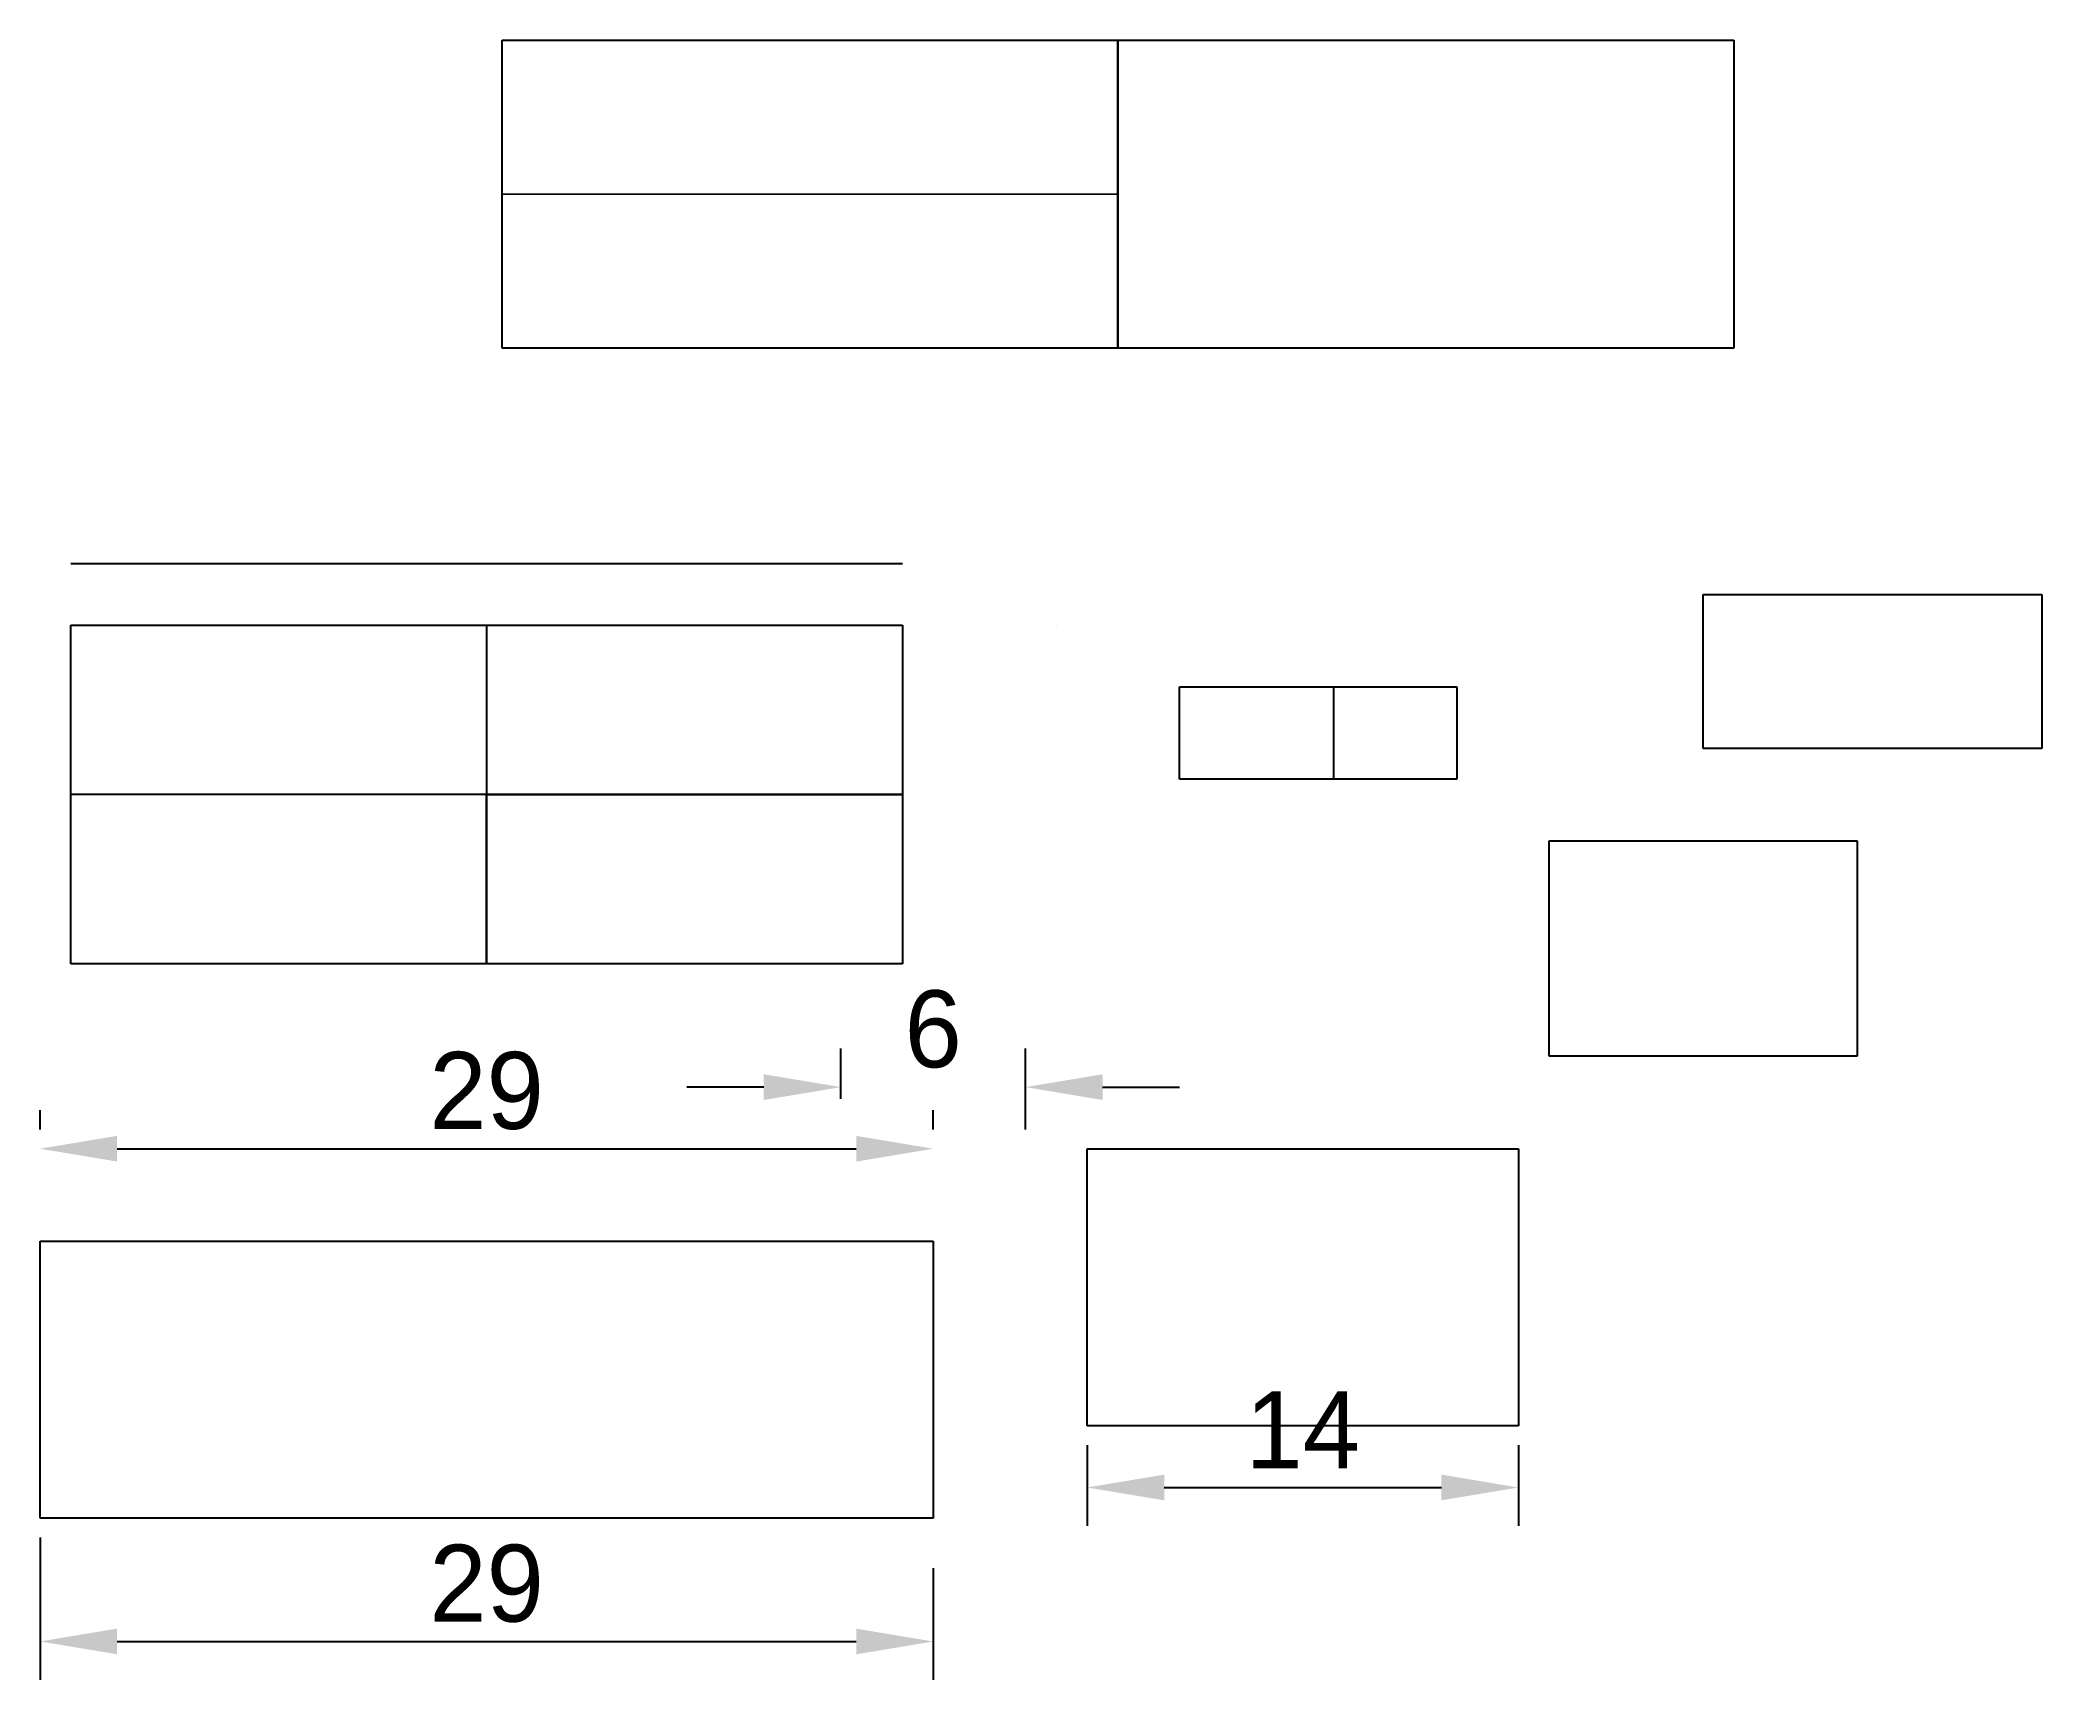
# Model space of a CAD drawing. Header units: millimetres. Extents: x 0 to 65, y 5.8 to 59.
import ezdxf

# ---------------------------------------------------------------- set-up
doc = ezdxf.new("R2010")
doc.units = ezdxf.units.MM
doc.linetypes.add('DASHDOTX2', pattern=[48, 24, -11.95, 0.1, -11.95])
doc.layers.get('0').update_dxf_attribs({"lineweight": 25, "true_color": 0xffffff})
doc.layers.get('Defpoints').update_dxf_attribs({"true_color": 0xffffff})
doc.layers.add('centrer', color=1, linetype='DASHDOTX2', lineweight=13, true_color=0xff0000)
doc.layers.add('visible', color=18, linetype='Continuous', lineweight=25, true_color=0x000000)
doc.dimstyles.new('QCADDimStyle', dxfattribs={"dimtxt": 2.5, "dimasz": 2.5, "dimexe": 1.25, "dimexo": 0.625, "dimtad": 1, "dimtoh": 1, "dimdec": 4, "dimzin": 0, "dimdsep": 46, "dimtxsty": 'Standard', "dimcen": 0.09, "dimadec": 0, "dimazin": 0, "dimtfac": 1, "dimtdec": 4, "dimtofl": 0, "dimtmove": 0, "dimatfit": 3, "dimfxl": 1, "dimtolj": 1, "dimtzin": 0, "dimarcsym": 0})

# ---------------------------------------------------------------- blocks, each defined once
blk = doc.blocks.new('*D1')
at = {"color": 0, "lineweight": -2}
for p, q in [((26, 24.625), (26, 26.25)), ((32, 23.625), (32, 26.25)), ((23.5, 25), (21, 25)), ((34.5, 25), (37, 25))]:
    blk.add_line(p, q, dxfattribs=at)
at = {"color": 0}
for points in [[(23.5, 24.583), (23.5, 25.417), (26, 25)], [(34.5, 25.417), (34.5, 24.583), (32, 25)]]:
    blk.add_solid(points, dxfattribs=at)
at = {"layer": 'Defpoints', "color": 0}
for p in [(26, 25), (26, 24), (32, 23)]:
    blk.add_point(p, dxfattribs=at)
at = {"color": 0, "insert": (29, 26.875), "char_height": 2.5, "attachment_point": 5}
blk.add_mtext('\\A1;6', dxfattribs=at)
blk = doc.blocks.new('*D2')
at = {"color": 0, "lineweight": -2}
for p, q in [((0, 23.625), (0, 24.25)), ((29, 23.625), (29, 24.25)), ((2.5, 23), (26.5, 23))]:
    blk.add_line(p, q, dxfattribs=at)
at = {"color": 0}
for points in [[(2.5, 23.417), (2.5, 22.583), (0, 23)], [(26.5, 22.583), (26.5, 23.417), (29, 23)]]:
    blk.add_solid(points, dxfattribs=at)
at = {"layer": 'Defpoints', "color": 0}
for p in [(0, 23), (29, 23), (29, 23)]:
    blk.add_point(p, dxfattribs=at)
at = {"color": 0, "insert": (14.5, 24.875), "char_height": 2.5, "attachment_point": 5}
blk.add_mtext('\\A1;29', dxfattribs=at)
blk = doc.blocks.new('*D3')
at = {"color": 0, "lineweight": -2}
for p, q in [((34, 13.375), (34, 10.75)), ((48, 13.375), (48, 10.75)), ((36.5, 12), (45.5, 12))]:
    blk.add_line(p, q, dxfattribs=at)
at = {"color": 0}
for points in [[(36.5, 12.417), (36.5, 11.583), (34, 12)], [(45.5, 11.583), (45.5, 12.417), (48, 12)]]:
    blk.add_solid(points, dxfattribs=at)
at = {"layer": 'Defpoints', "color": 0}
for p in [(34, 14), (48, 14), (48, 12)]:
    blk.add_point(p, dxfattribs=at)
at = {"color": 0, "insert": (41, 13.875), "char_height": 2.5, "attachment_point": 5}
blk.add_mtext('\\A1;14', dxfattribs=at)
blk = doc.blocks.new('*D4')
at = {"color": 0, "lineweight": -2}
for p, q in [((0, 10.375), (0, 5.75)), ((29, 9.375), (29, 5.75)), ((2.5, 7), (26.5, 7))]:
    blk.add_line(p, q, dxfattribs=at)
at = {"color": 0}
for points in [[(2.5, 7.417), (2.5, 6.583), (0, 7)], [(26.5, 6.583), (26.5, 7.417), (29, 7)]]:
    blk.add_solid(points, dxfattribs=at)
at = {"layer": 'Defpoints', "color": 0}
for p in [(0, 11), (29, 10), (29, 7)]:
    blk.add_point(p, dxfattribs=at)
at = {"color": 0, "insert": (14.5, 8.875), "char_height": 2.5, "attachment_point": 5}
blk.add_mtext('\\A1;29', dxfattribs=at)

msp = doc.modelspace()

# ---------------------------------------------------------------- linework, layer by layer
for p, q in [((35, 59), (35, 59)), ((35, 59), (35, 49)), ((35, 49), (35, 59)), ((35, 49), (35, 49)), ((1, 42), (28, 42)), ((28, 42), (28, 42)), ((54, 41), (65, 41)), ((54, 36), (54, 41)), ((65, 41), (65, 36)), ((1, 40), (28, 40)), ((1, 29), (1, 40)), ((14.5, 40), (14.5, 29)), ((28, 40), (28, 29)), ((33, 40), (33, 40)), ((33, 40), (33, 40)), ((33, 40), (33, 40)), ((33, 40), (33, 40)), ((37, 35), (37, 38)), ((37, 38), (42, 38)), ((37, 38), (46, 38)), ((37, 35), (37, 38)), ((42, 38), (42, 35)), ((46, 38), (46, 35)), ((65, 36), (54, 36)), ((28, 34.5), (1, 34.5)), ((14.5, 29), (14.5, 34.5)), ((14.5, 34.5), (28, 34.5)), ((42, 35), (37, 35)), ((46, 35), (37, 35)), ((49, 33), (59, 33)), ((49, 26), (49, 33)), ((59, 33), (59, 26)), ((28, 29), (1, 29)), ((59, 26), (49, 26)), ((34, 23), (48, 23)), ((34, 14), (34, 23)), ((48, 23), (48, 14)), ((0, 20), (29, 20)), ((0, 11), (0, 20)), ((29, 20), (29, 11)), ((48, 14), (34, 14)), ((29, 11), (0, 11))]:
    msp.add_line(p, q)
at = {"layer": 'centrer'}
for p, q in [((35, 54), (15, 54)), ((15, 54), (15, 54)), ((15, 54), (35, 54)), ((35, 54), (35, 54)), ((55, 54), (55, 54)), ((55, 54), (55, 54)), ((55, 54), (55, 54)), ((55, 54), (55, 54))]:
    msp.add_line(p, q, dxfattribs=at)
at = {"layer": 'visible'}
for p, q in [((15, 59), (55, 59)), ((15, 49), (15, 59)), ((55, 59), (55, 49)), ((55, 49), (15, 49))]:
    msp.add_line(p, q, dxfattribs=at)

# ---------------------------------------------------------------- dimensions: what is measured, and where the dimension line sits
for base, p1, p2, picture, middle in [((26, 25), (32, 23), (26, 24), '*D1', (29, 26.875)), ((29, 23), (0, 23), (29, 23), '*D2', (14.5, 24.875)), ((48, 12), (34, 14), (48, 14), '*D3', (41, 13.875)), ((29, 7), (0, 11), (29, 10), '*D4', (14.5, 8.875))]:
    dim = msp.add_linear_dim(base=base, p1=p1, p2=p2, dimstyle='QCADDimStyle', override={"dimtxt": 2.5, "dimasz": 2.5, "dimexe": 1.25, "dimexo": 0.625, "dimgap": 0.625, "dimzin": 8, "dimclrd": 0, "dimclre": 0, "dimclrt": 0, "dimazin": 2, "dimtmove": 2})
    dim.commit()
    dim.dimension.update_dxf_attribs({"geometry": picture, "text_midpoint": middle})

doc.saveas('drawing.dxf')
